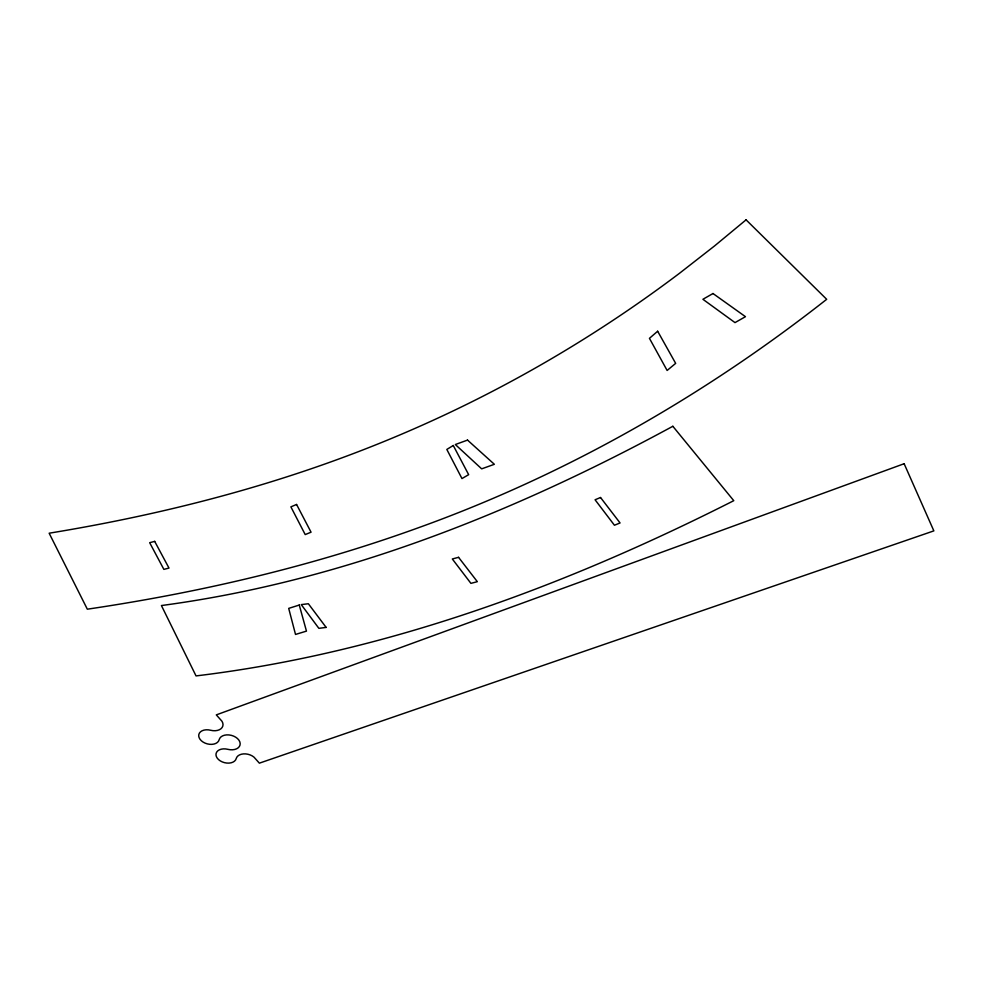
<?xml version="1.0" encoding="UTF-8"?>
<svg xmlns="http://www.w3.org/2000/svg" width="983" height="983" viewBox="0 0 983 983"><rect width="100%" height="100%" fill="white"/><g stroke="black" fill="none" stroke-linecap="round" stroke-linejoin="round"><path stroke-width="1.47" d="M657.652 331.234L649.444 338.336L667.125 370.456L675.665 363.366L657.652 331.234M746.072 219.836L714.494 245.983L679.867 273.004C583.828 345.549 477.898 405.021 365.774 448.801C263.8 488.674 157.096 515.51 49.15 533.204L87.327 609.19C200.163 592.503 311.844 566.417 419.163 527.478C566.368 474.482 703.791 395.903 826.691 299.311L746.072 219.836M453.274 445.496L446.823 449.44L461.973 478.574L468.658 474.666L453.274 445.496M712.994 293.524L702.906 299.287L735.001 322.608L745.47 316.686L712.994 293.524M672.839 426.278C513.581 512.721 341.973 581.494 161.421 605.54L196.035 675.911C384.611 653.216 565.102 586.065 733.773 500.679L672.839 426.278M296.571 504.463L290.882 506.859L305.209 534.58L311.058 532.196L296.571 504.463M600.539 497.509L595.071 499.769L614.436 525.241L620.064 522.956L600.539 497.509M904.139 463.718L216.297 714.887L221.937 721.203A10.899 7.348 15.2 0 1 220.905 728.808A10.899 7.348 15.2 0 1 210.632 730.258A10.494 7.016 15.1 0 0 198.836 734.473A10.494 7.016 15.1 0 0 207.352 743.898A10.494 7.016 15.1 0 0 219.16 739.72A10.764 7.2 14.5 0 1 231.324 735.345A10.764 7.2 14.5 0 1 240.036 744.991A10.764 7.2 14.5 0 1 227.847 749.329A10.371 6.869 14.3 0 0 216.113 753.433A10.371 6.869 14.3 0 0 224.443 762.648A10.371 6.869 14.3 0 0 236.203 758.581A10.641 7.065 13.7 0 1 243.403 753.9A10.641 7.065 13.7 0 1 253.995 757.143L259.365 763.164L933.85 530.881L904.139 463.718M467.527 440.101L455.326 444.525L481.67 468.854L494.363 464.295L467.527 440.101M299.274 605.049L288.707 608.379L295.514 634.44L306.463 631.123L299.274 605.049M458.557 557.324L452.315 558.971L470.918 583.361L477.333 581.678L458.557 557.324M154.687 541.375L149.674 542.69L163.866 569.378L169.002 568.076L154.687 541.375M326.147 627.412L318.861 628.334L301.253 604.606L308.355 603.734L326.147 627.412"/></g></svg>
